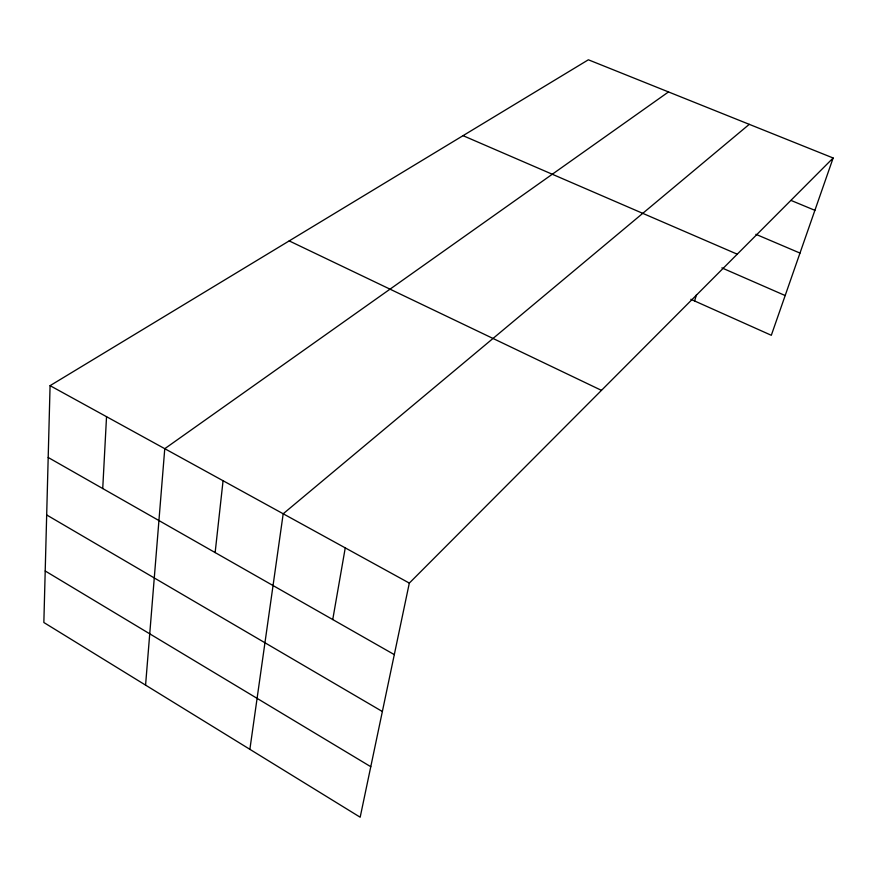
<?xml version="1.0" encoding="UTF-8"?>
<svg xmlns="http://www.w3.org/2000/svg" width="877" height="877" viewBox="0 0 877 877"><rect width="100%" height="100%" fill="white"/><g stroke="black" fill="none" stroke-linecap="round" stroke-linejoin="round"><path stroke-width="1.32" d="M50.077 385.661L43.85 622.506L360.173 817.211L409.318 583.095L833.15 157.992L588.368 59.789L50.077 385.661L409.318 583.095M102.73 488.544L106.534 416.685M145.571 685.123L164.766 448.695L668.504 91.932M215.139 552.576L223.065 480.739M249.879 749.331L283.194 513.779L749.276 124.337M332.745 619.557L345.253 547.884M694.584 300.964L696.557 294.562M833.15 157.992L771.311 335.288L690.846 299.287M791.142 200.471L814.897 210.327M755.886 234.302L799.988 253.08M463.034 135.661L737.239 254.187M721.881 267.891L785.178 295.549M289.191 240.901L601.469 390.364M48.191 457.476L394.299 654.615M46.678 514.952L382.361 711.51M45.209 570.982L370.774 766.706"/></g></svg>
